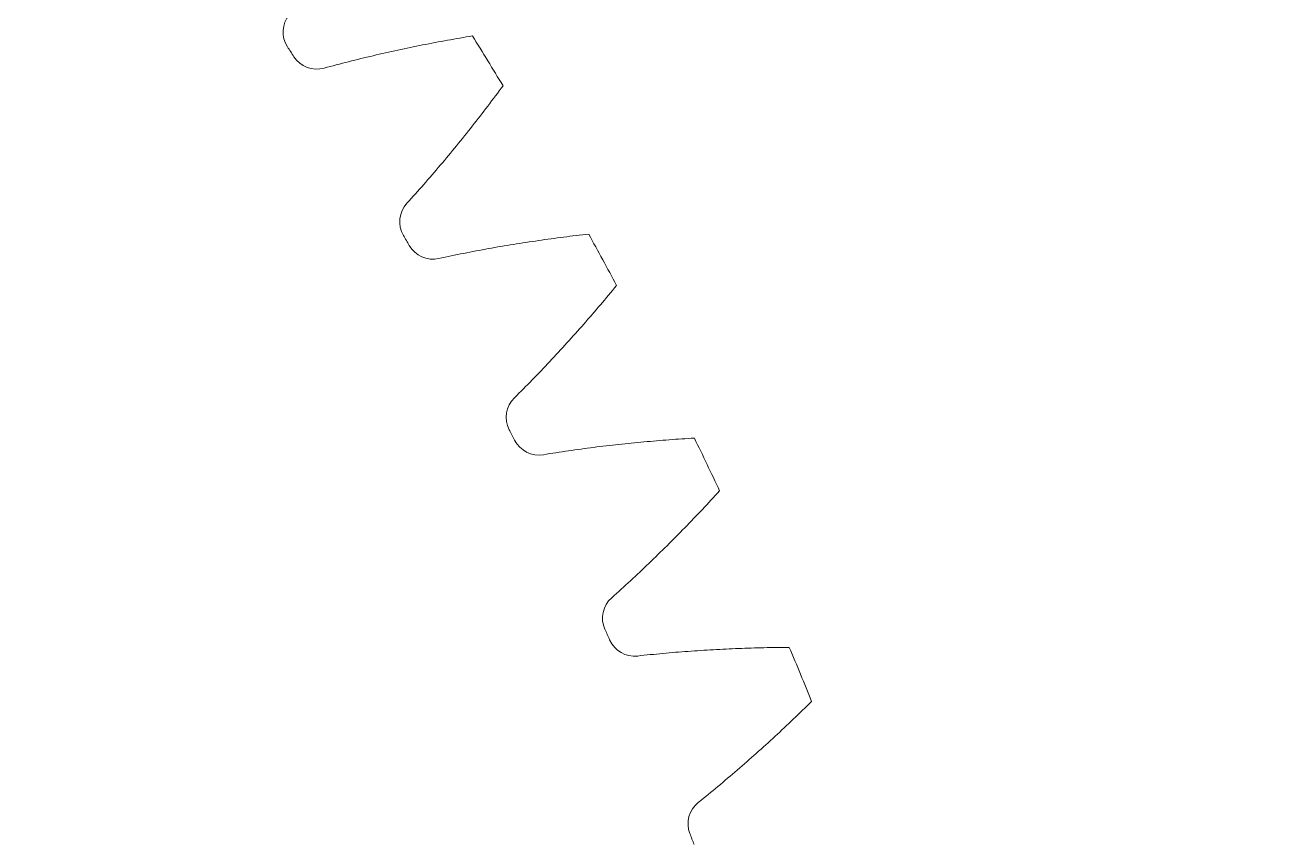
# Model space of a CAD drawing. Header units: millimetres. Extents: x -337 to 409, y -412 to 336.
# Drawn here: x -122.07 to -91.34, y 237.59 to 257.45 of the extents above; entities that cross this region are included whole.
import ezdxf

# ---------------------------------------------------------------- set-up
doc = ezdxf.new("R2010")
doc.units = ezdxf.units.MM
doc.header["$MEASUREMENT"] = 0
doc.layers.add('layer 1', color=7, linetype='Continuous')

msp = doc.modelspace()

# ---------------------------------------------------------------- linework, layer by layer
at = {"layer": 'layer 1', "color": 250, "lineweight": 20}
msp.add_ellipse((-201.8372, 200.81), major_axis=(0, 135.5), ratio=1, dxfattribs=at)
at = {"layer": 'layer 1', "lineweight": 9}
for points in [[(-115.6455, 257.7095), (-115.8296, 257.4853), (-115.8471, 257.1676), (-115.6888, 256.9245)], [(-110.4484, 255.979), (-110.6934, 256.3849), (-110.9411, 256.7892), (-111.1916, 257.1919)], [(-115.6115, 256.8057), (-115.6372, 256.8453), (-115.663, 256.8849), (-115.6888, 256.9245)], [(-115.5343, 256.6866), (-115.56, 256.7263), (-115.5857, 256.766), (-115.6115, 256.8057)], [(-115.5343, 256.6866), (-115.3766, 256.4431), (-115.0793, 256.3299), (-114.7996, 256.4069)], [(-112.7857, 253.1206), (-112.9813, 252.9064), (-113.0155, 252.59), (-112.87, 252.339)], [(-112.799, 252.2162), (-112.8227, 252.2571), (-112.8464, 252.2981), (-112.87, 252.339)], [(-107.6863, 251.1205), (-107.9097, 251.5387), (-108.136, 251.9554), (-108.365, 252.3706)], [(-112.7282, 252.0933), (-112.7518, 252.1343), (-112.7754, 252.1753), (-112.799, 252.2162)], [(-112.7282, 252.0933), (-112.5835, 251.8419), (-112.2925, 251.7133), (-112.0091, 251.7755)], [(-110.17, 248.3883), (-110.3766, 248.1846), (-110.4272, 247.8705), (-110.2952, 247.6122)], [(-110.2307, 247.4858), (-110.2521, 247.528), (-110.2736, 247.5701), (-110.2952, 247.6122)], [(-110.1664, 247.3594), (-110.1878, 247.4016), (-110.2092, 247.4437), (-110.2307, 247.4858)], [(-110.1664, 247.3594), (-110.035, 247.1008), (-109.7511, 246.9571), (-109.4649, 247.0044)], [(-105.1823, 246.124), (-105.3835, 246.5534), (-105.5877, 246.9813), (-105.7946, 247.4079)], [(-107.8056, 243.5256), (-108.0225, 243.333), (-108.0895, 243.022), (-107.9712, 242.7571)], [(-107.9134, 242.6276), (-107.9326, 242.6708), (-107.9519, 242.7139), (-107.9712, 242.7571)], [(-107.8558, 242.4979), (-107.875, 242.5412), (-107.8942, 242.5844), (-107.9134, 242.6276)], [(-107.8558, 242.4979), (-107.7382, 242.2328), (-107.4622, 242.0744), (-107.1739, 242.1067)], [(-102.9432, 241.0034), (-103.1217, 241.4427), (-103.3031, 241.8807), (-103.4875, 242.3176)], [(-105.6989, 238.5459), (-105.9256, 238.3648), (-106.0088, 238.0577), (-105.9045, 237.787)], [(-105.8535, 237.6547), (-105.8705, 237.6988), (-105.8875, 237.7429), (-105.9045, 237.787)], [(-105.8028, 237.5222), (-105.8197, 237.5664), (-105.8366, 237.6105), (-105.8535, 237.6547)]]:
    msp.add_open_spline(points, degree=3, dxfattribs=at)
for points in [[(-114.7996, 256.4069), (-114.7996, 256.4069), (-114.7254, 256.4273), (-114.7254, 256.4273), (-114.7254, 256.4273), (-114.7254, 256.4273), (-114.6511, 256.4474), (-114.6511, 256.4474), (-114.6511, 256.4474), (-114.6511, 256.4474), (-114.5768, 256.4674), (-114.5768, 256.4674), (-114.5768, 256.4674), (-114.5768, 256.4674), (-114.5024, 256.4872), (-114.5024, 256.4872), (-114.5024, 256.4872), (-114.5024, 256.4872), (-114.428, 256.5068), (-114.428, 256.5068), (-114.428, 256.5068), (-114.428, 256.5068), (-114.3535, 256.5262), (-114.3535, 256.5262), (-114.3535, 256.5262), (-114.3535, 256.5262), (-114.279, 256.5455), (-114.279, 256.5455), (-114.279, 256.5455), (-114.279, 256.5455), (-114.2044, 256.5646), (-114.2044, 256.5646), (-114.2044, 256.5646), (-114.2044, 256.5646), (-114.1298, 256.5835), (-114.1298, 256.5835), (-114.1298, 256.5835), (-114.1298, 256.5835), (-114.0552, 256.6022), (-114.0552, 256.6022), (-114.0552, 256.6022), (-114.0552, 256.6022), (-113.9805, 256.6207), (-113.9805, 256.6207), (-113.9805, 256.6207), (-113.9805, 256.6207), (-113.9058, 256.639), (-113.9058, 256.639), (-113.9058, 256.639), (-113.9058, 256.639), (-113.831, 256.6572), (-113.831, 256.6572), (-113.831, 256.6572), (-113.831, 256.6572), (-113.7561, 256.6752), (-113.7561, 256.6752), (-113.7561, 256.6752), (-113.7561, 256.6752), (-113.6813, 256.693), (-113.6813, 256.693), (-113.6813, 256.693), (-113.6813, 256.693), (-113.6064, 256.7107), (-113.6064, 256.7107), (-113.6064, 256.7107), (-113.6064, 256.7107), (-113.5314, 256.7282), (-113.5314, 256.7282), (-113.5314, 256.7282), (-113.5314, 256.7282), (-113.4564, 256.7455), (-113.4564, 256.7455), (-113.4564, 256.7455), (-113.4564, 256.7455), (-113.3814, 256.7627), (-113.3814, 256.7627), (-113.3814, 256.7627), (-113.3814, 256.7627), (-113.3064, 256.7796), (-113.3064, 256.7796), (-113.3064, 256.7796), (-113.3064, 256.7796), (-113.2313, 256.7965), (-113.2313, 256.7965), (-113.2313, 256.7965), (-113.2313, 256.7965), (-113.1561, 256.8131), (-113.1561, 256.8131), (-113.1561, 256.8131), (-113.1561, 256.8131), (-113.0809, 256.8296), (-113.0809, 256.8296), (-113.0809, 256.8296), (-113.0809, 256.8296), (-113.0057, 256.846), (-113.0057, 256.846), (-113.0057, 256.846), (-113.0057, 256.846), (-112.9305, 256.8622), (-112.9305, 256.8622), (-112.9305, 256.8622), (-112.9305, 256.8622), (-112.8552, 256.8782), (-112.8552, 256.8782), (-112.8552, 256.8782), (-112.8552, 256.8782), (-112.7799, 256.894), (-112.7799, 256.894), (-112.7799, 256.894), (-112.7799, 256.894), (-112.7046, 256.9097), (-112.7046, 256.9097), (-112.7046, 256.9097), (-112.7046, 256.9097), (-112.6292, 256.9253), (-112.6292, 256.9253), (-112.6292, 256.9253), (-112.6292, 256.9253), (-112.5538, 256.9407), (-112.5538, 256.9407), (-112.5538, 256.9407), (-112.5538, 256.9407), (-112.4784, 256.9559), (-112.4784, 256.9559), (-112.4784, 256.9559), (-112.4784, 256.9559), (-112.4029, 256.971), (-112.4029, 256.971), (-112.4029, 256.971), (-112.4029, 256.971), (-112.3274, 256.986), (-112.3274, 256.986), (-112.3274, 256.986), (-112.3274, 256.986), (-112.2519, 257.0007), (-112.2519, 257.0007), (-112.2519, 257.0007), (-112.2519, 257.0007), (-112.1763, 257.0154), (-112.1763, 257.0154), (-112.1763, 257.0154), (-112.1763, 257.0154), (-112.1007, 257.0299), (-112.1007, 257.0299), (-112.1007, 257.0299), (-112.1007, 257.0299), (-112.0251, 257.0442), (-112.0251, 257.0442), (-112.0251, 257.0442), (-112.0251, 257.0442), (-111.9495, 257.0584), (-111.9495, 257.0584), (-111.9495, 257.0584), (-111.9495, 257.0584), (-111.8738, 257.0724), (-111.8738, 257.0724), (-111.8738, 257.0724), (-111.8738, 257.0724), (-111.7981, 257.0863), (-111.7981, 257.0863), (-111.7981, 257.0863), (-111.7981, 257.0863), (-111.7224, 257.1), (-111.7224, 257.1), (-111.7224, 257.1), (-111.7224, 257.1), (-111.6466, 257.1136), (-111.6466, 257.1136), (-111.6466, 257.1136), (-111.6466, 257.1136), (-111.5709, 257.127), (-111.5709, 257.127), (-111.5709, 257.127), (-111.5709, 257.127), (-111.4951, 257.1403), (-111.4951, 257.1403), (-111.4951, 257.1403), (-111.4951, 257.1403), (-111.4192, 257.1534), (-111.4192, 257.1534), (-111.4192, 257.1534), (-111.4192, 257.1534), (-111.3434, 257.1664), (-111.3434, 257.1664), (-111.3434, 257.1664), (-111.3434, 257.1664), (-111.2675, 257.1792), (-111.2675, 257.1792), (-111.2675, 257.1792), (-111.2675, 257.1792), (-111.1916, 257.1919), (-111.1916, 257.1919)], [(-112.7857, 253.1206), (-112.7857, 253.1206), (-112.7339, 253.1775), (-112.7339, 253.1775), (-112.7339, 253.1775), (-112.7339, 253.1775), (-112.6822, 253.2345), (-112.6822, 253.2345), (-112.6822, 253.2345), (-112.6822, 253.2345), (-112.6307, 253.2917), (-112.6307, 253.2917), (-112.6307, 253.2917), (-112.6307, 253.2917), (-112.5793, 253.349), (-112.5793, 253.349), (-112.5793, 253.349), (-112.5793, 253.349), (-112.528, 253.4064), (-112.528, 253.4064), (-112.528, 253.4064), (-112.528, 253.4064), (-112.4769, 253.4639), (-112.4769, 253.4639), (-112.4769, 253.4639), (-112.4769, 253.4639), (-112.4259, 253.5215), (-112.4259, 253.5215), (-112.4259, 253.5215), (-112.4259, 253.5215), (-112.3751, 253.5793), (-112.3751, 253.5793), (-112.3751, 253.5793), (-112.3751, 253.5793), (-112.3244, 253.6372), (-112.3244, 253.6372), (-112.3244, 253.6372), (-112.3244, 253.6372), (-112.2738, 253.6952), (-112.2738, 253.6952), (-112.2738, 253.6952), (-112.2738, 253.6952), (-112.2234, 253.7534), (-112.2234, 253.7534), (-112.2234, 253.7534), (-112.2234, 253.7534), (-112.1731, 253.8116), (-112.1731, 253.8116), (-112.1731, 253.8116), (-112.1731, 253.8116), (-112.123, 253.87), (-112.123, 253.87), (-112.123, 253.87), (-112.123, 253.87), (-112.073, 253.9285), (-112.073, 253.9285), (-112.073, 253.9285), (-112.073, 253.9285), (-112.0231, 253.9871), (-112.0231, 253.9871), (-112.0231, 253.9871), (-112.0231, 253.9871), (-111.9734, 254.0459), (-111.9734, 254.0459), (-111.9734, 254.0459), (-111.9734, 254.0459), (-111.9237, 254.1047), (-111.9237, 254.1047), (-111.9237, 254.1047), (-111.9237, 254.1047), (-111.8743, 254.1636), (-111.8743, 254.1636), (-111.8743, 254.1636), (-111.8743, 254.1636), (-111.8249, 254.2227), (-111.8249, 254.2227), (-111.8249, 254.2227), (-111.8249, 254.2227), (-111.7757, 254.2819), (-111.7757, 254.2819), (-111.7757, 254.2819), (-111.7757, 254.2819), (-111.7266, 254.3412), (-111.7266, 254.3412), (-111.7266, 254.3412), (-111.7266, 254.3412), (-111.6777, 254.4005), (-111.6777, 254.4005), (-111.6777, 254.4005), (-111.6777, 254.4005), (-111.6288, 254.46), (-111.6288, 254.46), (-111.6288, 254.46), (-111.6288, 254.46), (-111.5801, 254.5196), (-111.5801, 254.5196), (-111.5801, 254.5196), (-111.5801, 254.5196), (-111.5316, 254.5793), (-111.5316, 254.5793), (-111.5316, 254.5793), (-111.5316, 254.5793), (-111.4831, 254.6391), (-111.4831, 254.6391), (-111.4831, 254.6391), (-111.4831, 254.6391), (-111.4348, 254.699), (-111.4348, 254.699), (-111.4348, 254.699), (-111.4348, 254.699), (-111.3866, 254.759), (-111.3866, 254.759), (-111.3866, 254.759), (-111.3866, 254.759), (-111.3385, 254.8191), (-111.3385, 254.8191), (-111.3385, 254.8191), (-111.3385, 254.8191), (-111.2906, 254.8793), (-111.2906, 254.8793), (-111.2906, 254.8793), (-111.2906, 254.8793), (-111.2428, 254.9396), (-111.2428, 254.9396), (-111.2428, 254.9396), (-111.2428, 254.9396), (-111.1951, 255), (-111.1951, 255), (-111.1951, 255), (-111.1951, 255), (-111.1475, 255.0605), (-111.1475, 255.0605), (-111.1475, 255.0605), (-111.1475, 255.0605), (-111.1, 255.121), (-111.1, 255.121), (-111.1, 255.121), (-111.1, 255.121), (-111.0527, 255.1817), (-111.0527, 255.1817), (-111.0527, 255.1817), (-111.0527, 255.1817), (-111.0054, 255.2425), (-111.0054, 255.2425), (-111.0054, 255.2425), (-111.0054, 255.2425), (-110.9583, 255.3033), (-110.9583, 255.3033), (-110.9583, 255.3033), (-110.9583, 255.3033), (-110.9114, 255.3643), (-110.9114, 255.3643), (-110.9114, 255.3643), (-110.9114, 255.3643), (-110.8645, 255.4254), (-110.8645, 255.4254), (-110.8645, 255.4254), (-110.8645, 255.4254), (-110.8178, 255.4865), (-110.8178, 255.4865), (-110.8178, 255.4865), (-110.8178, 255.4865), (-110.7712, 255.5477), (-110.7712, 255.5477), (-110.7712, 255.5477), (-110.7712, 255.5477), (-110.7247, 255.6091), (-110.7247, 255.6091), (-110.7247, 255.6091), (-110.7247, 255.6091), (-110.6783, 255.6705), (-110.6783, 255.6705), (-110.6783, 255.6705), (-110.6783, 255.6705), (-110.6321, 255.732), (-110.6321, 255.732), (-110.6321, 255.732), (-110.6321, 255.732), (-110.5859, 255.7936), (-110.5859, 255.7936), (-110.5859, 255.7936), (-110.5859, 255.7936), (-110.54, 255.8553), (-110.54, 255.8553), (-110.54, 255.8553), (-110.54, 255.8553), (-110.4941, 255.9171), (-110.4941, 255.9171), (-110.4941, 255.9171), (-110.4941, 255.9171), (-110.4484, 255.979), (-110.4484, 255.979)], [(-112.0091, 251.7755), (-112.0091, 251.7755), (-111.934, 251.7919), (-111.934, 251.7919), (-111.934, 251.7919), (-111.934, 251.7919), (-111.8587, 251.8082), (-111.8587, 251.8082), (-111.8587, 251.8082), (-111.8587, 251.8082), (-111.7835, 251.8242), (-111.7835, 251.8242), (-111.7835, 251.8242), (-111.7835, 251.8242), (-111.7082, 251.8401), (-111.7082, 251.8401), (-111.7082, 251.8401), (-111.7082, 251.8401), (-111.6328, 251.8558), (-111.6328, 251.8558), (-111.6328, 251.8558), (-111.6328, 251.8558), (-111.5574, 251.8713), (-111.5574, 251.8713), (-111.5574, 251.8713), (-111.5574, 251.8713), (-111.482, 251.8867), (-111.482, 251.8867), (-111.482, 251.8867), (-111.482, 251.8867), (-111.4066, 251.9018), (-111.4066, 251.9018), (-111.4066, 251.9018), (-111.4066, 251.9018), (-111.3311, 251.9168), (-111.3311, 251.9168), (-111.3311, 251.9168), (-111.3311, 251.9168), (-111.2556, 251.9315), (-111.2556, 251.9315), (-111.2556, 251.9315), (-111.2556, 251.9315), (-111.18, 251.9461), (-111.18, 251.9461), (-111.18, 251.9461), (-111.18, 251.9461), (-111.1044, 251.9605), (-111.1044, 251.9605), (-111.1044, 251.9605), (-111.1044, 251.9605), (-111.0288, 251.9748), (-111.0288, 251.9748), (-111.0288, 251.9748), (-111.0288, 251.9748), (-110.9531, 251.9888), (-110.9531, 251.9888), (-110.9531, 251.9888), (-110.9531, 251.9888), (-110.8774, 252.0027), (-110.8774, 252.0027), (-110.8774, 252.0027), (-110.8774, 252.0027), (-110.8017, 252.0164), (-110.8017, 252.0164), (-110.8017, 252.0164), (-110.8017, 252.0164), (-110.7259, 252.03), (-110.7259, 252.03), (-110.7259, 252.03), (-110.7259, 252.03), (-110.6501, 252.0434), (-110.6501, 252.0434), (-110.6501, 252.0434), (-110.6501, 252.0434), (-110.5743, 252.0566), (-110.5743, 252.0566), (-110.5743, 252.0566), (-110.5743, 252.0566), (-110.4985, 252.0696), (-110.4985, 252.0696), (-110.4985, 252.0696), (-110.4985, 252.0696), (-110.4226, 252.0825), (-110.4226, 252.0825), (-110.4226, 252.0825), (-110.4226, 252.0825), (-110.3467, 252.0952), (-110.3467, 252.0952), (-110.3467, 252.0952), (-110.3467, 252.0952), (-110.2707, 252.1077), (-110.2707, 252.1077), (-110.2707, 252.1077), (-110.2707, 252.1077), (-110.1948, 252.1201), (-110.1948, 252.1201), (-110.1948, 252.1201), (-110.1948, 252.1201), (-110.1188, 252.1323), (-110.1188, 252.1323), (-110.1188, 252.1323), (-110.1188, 252.1323), (-110.0428, 252.1444), (-110.0428, 252.1444), (-110.0428, 252.1444), (-110.0428, 252.1444), (-109.9668, 252.1563), (-109.9668, 252.1563), (-109.9668, 252.1563), (-109.9668, 252.1563), (-109.8907, 252.168), (-109.8907, 252.168), (-109.8907, 252.168), (-109.8907, 252.168), (-109.8146, 252.1796), (-109.8146, 252.1796), (-109.8146, 252.1796), (-109.8146, 252.1796), (-109.7385, 252.191), (-109.7385, 252.191), (-109.7385, 252.191), (-109.7385, 252.191), (-109.6624, 252.2023), (-109.6624, 252.2023), (-109.6624, 252.2023), (-109.6624, 252.2023), (-109.5862, 252.2134), (-109.5862, 252.2134), (-109.5862, 252.2134), (-109.5862, 252.2134), (-109.5101, 252.2244), (-109.5101, 252.2244), (-109.5101, 252.2244), (-109.5101, 252.2244), (-109.4339, 252.2352), (-109.4339, 252.2352), (-109.4339, 252.2352), (-109.4339, 252.2352), (-109.3576, 252.2459), (-109.3576, 252.2459), (-109.3576, 252.2459), (-109.3576, 252.2459), (-109.2814, 252.2564), (-109.2814, 252.2564), (-109.2814, 252.2564), (-109.2814, 252.2564), (-109.2051, 252.2667), (-109.2051, 252.2667), (-109.2051, 252.2667), (-109.2051, 252.2667), (-109.1289, 252.2769), (-109.1289, 252.2769), (-109.1289, 252.2769), (-109.1289, 252.2769), (-109.0526, 252.287), (-109.0526, 252.287), (-109.0526, 252.287), (-109.0526, 252.287), (-108.9762, 252.2969), (-108.9762, 252.2969), (-108.9762, 252.2969), (-108.9762, 252.2969), (-108.8999, 252.3066), (-108.8999, 252.3066), (-108.8999, 252.3066), (-108.8999, 252.3066), (-108.8235, 252.3162), (-108.8235, 252.3162), (-108.8235, 252.3162), (-108.8235, 252.3162), (-108.7472, 252.3257), (-108.7472, 252.3257), (-108.7472, 252.3257), (-108.7472, 252.3257), (-108.6708, 252.335), (-108.6708, 252.335), (-108.6708, 252.335), (-108.6708, 252.335), (-108.5944, 252.3441), (-108.5944, 252.3441), (-108.5944, 252.3441), (-108.5944, 252.3441), (-108.5179, 252.3531), (-108.5179, 252.3531), (-108.5179, 252.3531), (-108.5179, 252.3531), (-108.4415, 252.3619), (-108.4415, 252.3619), (-108.4415, 252.3619), (-108.4415, 252.3619), (-108.365, 252.3706), (-108.365, 252.3706)], [(-110.17, 248.3883), (-110.17, 248.3883), (-110.1153, 248.4424), (-110.1153, 248.4424), (-110.1153, 248.4424), (-110.1153, 248.4424), (-110.0607, 248.4967), (-110.0607, 248.4967), (-110.0607, 248.4967), (-110.0607, 248.4967), (-110.0063, 248.5511), (-110.0063, 248.5511), (-110.0063, 248.5511), (-110.0063, 248.5511), (-109.9519, 248.6056), (-109.9519, 248.6056), (-109.9519, 248.6056), (-109.9519, 248.6056), (-109.8977, 248.6602), (-109.8977, 248.6602), (-109.8977, 248.6602), (-109.8977, 248.6602), (-109.8437, 248.715), (-109.8437, 248.715), (-109.8437, 248.715), (-109.8437, 248.715), (-109.7897, 248.7699), (-109.7897, 248.7699), (-109.7897, 248.7699), (-109.7897, 248.7699), (-109.736, 248.8249), (-109.736, 248.8249), (-109.736, 248.8249), (-109.736, 248.8249), (-109.6823, 248.8801), (-109.6823, 248.8801), (-109.6823, 248.8801), (-109.6823, 248.8801), (-109.6288, 248.9354), (-109.6288, 248.9354), (-109.6288, 248.9354), (-109.6288, 248.9354), (-109.5754, 248.9908), (-109.5754, 248.9908), (-109.5754, 248.9908), (-109.5754, 248.9908), (-109.5221, 249.0463), (-109.5221, 249.0463), (-109.5221, 249.0463), (-109.5221, 249.0463), (-109.469, 249.102), (-109.469, 249.102), (-109.469, 249.102), (-109.469, 249.102), (-109.416, 249.1578), (-109.416, 249.1578), (-109.416, 249.1578), (-109.416, 249.1578), (-109.3631, 249.2137), (-109.3631, 249.2137), (-109.3631, 249.2137), (-109.3631, 249.2137), (-109.3104, 249.2698), (-109.3104, 249.2698), (-109.3104, 249.2698), (-109.3104, 249.2698), (-109.2577, 249.3259), (-109.2577, 249.3259), (-109.2577, 249.3259), (-109.2577, 249.3259), (-109.2052, 249.3822), (-109.2052, 249.3822), (-109.2052, 249.3822), (-109.2052, 249.3822), (-109.1529, 249.4386), (-109.1529, 249.4386), (-109.1529, 249.4386), (-109.1529, 249.4386), (-109.1006, 249.4951), (-109.1006, 249.4951), (-109.1006, 249.4951), (-109.1006, 249.4951), (-109.0485, 249.5518), (-109.0485, 249.5518), (-109.0485, 249.5518), (-109.0485, 249.5518), (-108.9965, 249.6085), (-108.9965, 249.6085), (-108.9965, 249.6085), (-108.9965, 249.6085), (-108.9446, 249.6653), (-108.9446, 249.6653), (-108.9446, 249.6653), (-108.9446, 249.6653), (-108.8929, 249.7223), (-108.8929, 249.7223), (-108.8929, 249.7223), (-108.8929, 249.7223), (-108.8413, 249.7794), (-108.8413, 249.7794), (-108.8413, 249.7794), (-108.8413, 249.7794), (-108.7898, 249.8366), (-108.7898, 249.8366), (-108.7898, 249.8366), (-108.7898, 249.8366), (-108.7384, 249.8938), (-108.7384, 249.8938), (-108.7384, 249.8938), (-108.7384, 249.8938), (-108.6871, 249.9512), (-108.6871, 249.9512), (-108.6871, 249.9512), (-108.6871, 249.9512), (-108.6359, 250.0087), (-108.6359, 250.0087), (-108.6359, 250.0087), (-108.6359, 250.0087), (-108.5849, 250.0663), (-108.5849, 250.0663), (-108.5849, 250.0663), (-108.5849, 250.0663), (-108.534, 250.124), (-108.534, 250.124), (-108.534, 250.124), (-108.534, 250.124), (-108.4832, 250.1819), (-108.4832, 250.1819), (-108.4832, 250.1819), (-108.4832, 250.1819), (-108.4325, 250.2398), (-108.4325, 250.2398), (-108.4325, 250.2398), (-108.4325, 250.2398), (-108.3819, 250.2978), (-108.3819, 250.2978), (-108.3819, 250.2978), (-108.3819, 250.2978), (-108.3315, 250.3559), (-108.3315, 250.3559), (-108.3315, 250.3559), (-108.3315, 250.3559), (-108.2811, 250.4141), (-108.2811, 250.4141), (-108.2811, 250.4141), (-108.2811, 250.4141), (-108.2309, 250.4724), (-108.2309, 250.4724), (-108.2309, 250.4724), (-108.2309, 250.4724), (-108.1808, 250.5308), (-108.1808, 250.5308), (-108.1808, 250.5308), (-108.1808, 250.5308), (-108.1308, 250.5894), (-108.1308, 250.5894), (-108.1308, 250.5894), (-108.1308, 250.5894), (-108.081, 250.648), (-108.081, 250.648), (-108.081, 250.648), (-108.081, 250.648), (-108.0312, 250.7067), (-108.0312, 250.7067), (-108.0312, 250.7067), (-108.0312, 250.7067), (-107.9816, 250.7655), (-107.9816, 250.7655), (-107.9816, 250.7655), (-107.9816, 250.7655), (-107.9321, 250.8244), (-107.9321, 250.8244), (-107.9321, 250.8244), (-107.9321, 250.8244), (-107.8827, 250.8834), (-107.8827, 250.8834), (-107.8827, 250.8834), (-107.8827, 250.8834), (-107.8334, 250.9425), (-107.8334, 250.9425), (-107.8334, 250.9425), (-107.8334, 250.9425), (-107.7842, 251.0018), (-107.7842, 251.0018), (-107.7842, 251.0018), (-107.7842, 251.0018), (-107.7352, 251.0611), (-107.7352, 251.0611), (-107.7352, 251.0611), (-107.7352, 251.0611), (-107.6863, 251.1205), (-107.6863, 251.1205)], [(-109.4649, 247.0044), (-109.4649, 247.0044), (-109.389, 247.0169), (-109.389, 247.0169), (-109.389, 247.0169), (-109.389, 247.0169), (-109.313, 247.0292), (-109.313, 247.0292), (-109.313, 247.0292), (-109.313, 247.0292), (-109.237, 247.0413), (-109.237, 247.0413), (-109.237, 247.0413), (-109.237, 247.0413), (-109.161, 247.0532), (-109.161, 247.0532), (-109.161, 247.0532), (-109.161, 247.0532), (-109.0849, 247.0649), (-109.0849, 247.0649), (-109.0849, 247.0649), (-109.0849, 247.0649), (-109.0088, 247.0765), (-109.0088, 247.0765), (-109.0088, 247.0765), (-109.0088, 247.0765), (-108.9327, 247.0878), (-108.9327, 247.0878), (-108.9327, 247.0878), (-108.9327, 247.0878), (-108.8566, 247.099), (-108.8566, 247.099), (-108.8566, 247.099), (-108.8566, 247.099), (-108.7804, 247.11), (-108.7804, 247.11), (-108.7804, 247.11), (-108.7804, 247.11), (-108.7042, 247.1208), (-108.7042, 247.1208), (-108.7042, 247.1208), (-108.7042, 247.1208), (-108.628, 247.1314), (-108.628, 247.1314), (-108.628, 247.1314), (-108.628, 247.1314), (-108.5517, 247.1419), (-108.5517, 247.1419), (-108.5517, 247.1419), (-108.5517, 247.1419), (-108.4755, 247.1521), (-108.4755, 247.1521), (-108.4755, 247.1521), (-108.4755, 247.1521), (-108.3992, 247.1622), (-108.3992, 247.1622), (-108.3992, 247.1622), (-108.3992, 247.1622), (-108.3228, 247.1721), (-108.3228, 247.1721), (-108.3228, 247.1721), (-108.3228, 247.1721), (-108.2465, 247.1818), (-108.2465, 247.1818), (-108.2465, 247.1818), (-108.2465, 247.1818), (-108.1701, 247.1914), (-108.1701, 247.1914), (-108.1701, 247.1914), (-108.1701, 247.1914), (-108.0937, 247.2008), (-108.0937, 247.2008), (-108.0937, 247.2008), (-108.0937, 247.2008), (-108.0173, 247.21), (-108.0173, 247.21), (-108.0173, 247.21), (-108.0173, 247.21), (-107.9409, 247.219), (-107.9409, 247.219), (-107.9409, 247.219), (-107.9409, 247.219), (-107.8645, 247.2279), (-107.8645, 247.2279), (-107.8645, 247.2279), (-107.8645, 247.2279), (-107.788, 247.2366), (-107.788, 247.2366), (-107.788, 247.2366), (-107.788, 247.2366), (-107.7115, 247.2452), (-107.7115, 247.2452), (-107.7115, 247.2452), (-107.7115, 247.2452), (-107.635, 247.2536), (-107.635, 247.2536), (-107.635, 247.2536), (-107.635, 247.2536), (-107.5585, 247.2618), (-107.5585, 247.2618), (-107.5585, 247.2618), (-107.5585, 247.2618), (-107.482, 247.2699), (-107.482, 247.2699), (-107.482, 247.2699), (-107.482, 247.2699), (-107.4054, 247.2778), (-107.4054, 247.2778), (-107.4054, 247.2778), (-107.4054, 247.2778), (-107.3288, 247.2855), (-107.3288, 247.2855), (-107.3288, 247.2855), (-107.3288, 247.2855), (-107.2523, 247.2931), (-107.2523, 247.2931), (-107.2523, 247.2931), (-107.2523, 247.2931), (-107.1757, 247.3005), (-107.1757, 247.3005), (-107.1757, 247.3005), (-107.1757, 247.3005), (-107.099, 247.3078), (-107.099, 247.3078), (-107.099, 247.3078), (-107.099, 247.3078), (-107.0224, 247.3149), (-107.0224, 247.3149), (-107.0224, 247.3149), (-107.0224, 247.3149), (-106.9458, 247.3219), (-106.9458, 247.3219), (-106.9458, 247.3219), (-106.9458, 247.3219), (-106.8691, 247.3287), (-106.8691, 247.3287), (-106.8691, 247.3287), (-106.8691, 247.3287), (-106.7924, 247.3354), (-106.7924, 247.3354), (-106.7924, 247.3354), (-106.7924, 247.3354), (-106.7158, 247.3419), (-106.7158, 247.3419), (-106.7158, 247.3419), (-106.7158, 247.3419), (-106.6391, 247.3482), (-106.6391, 247.3482), (-106.6391, 247.3482), (-106.6391, 247.3482), (-106.5623, 247.3544), (-106.5623, 247.3544), (-106.5623, 247.3544), (-106.5623, 247.3544), (-106.4856, 247.3605), (-106.4856, 247.3605), (-106.4856, 247.3605), (-106.4856, 247.3605), (-106.4089, 247.3664), (-106.4089, 247.3664), (-106.4089, 247.3664), (-106.4089, 247.3664), (-106.3321, 247.3721), (-106.3321, 247.3721), (-106.3321, 247.3721), (-106.3321, 247.3721), (-106.2554, 247.3777), (-106.2554, 247.3777), (-106.2554, 247.3777), (-106.2554, 247.3777), (-106.1786, 247.3831), (-106.1786, 247.3831), (-106.1786, 247.3831), (-106.1786, 247.3831), (-106.1018, 247.3884), (-106.1018, 247.3884), (-106.1018, 247.3884), (-106.1018, 247.3884), (-106.0251, 247.3935), (-106.0251, 247.3935), (-106.0251, 247.3935), (-106.0251, 247.3935), (-105.9483, 247.3985), (-105.9483, 247.3985), (-105.9483, 247.3985), (-105.9483, 247.3985), (-105.8715, 247.4033), (-105.8715, 247.4033), (-105.8715, 247.4033), (-105.8715, 247.4033), (-105.7946, 247.4079), (-105.7946, 247.4079)], [(-107.8056, 243.5256), (-107.8056, 243.5256), (-107.7481, 243.5768), (-107.7481, 243.5768), (-107.7481, 243.5768), (-107.7481, 243.5768), (-107.6908, 243.6281), (-107.6908, 243.6281), (-107.6908, 243.6281), (-107.6908, 243.6281), (-107.6335, 243.6796), (-107.6335, 243.6796), (-107.6335, 243.6796), (-107.6335, 243.6796), (-107.5764, 243.7312), (-107.5764, 243.7312), (-107.5764, 243.7312), (-107.5764, 243.7312), (-107.5195, 243.7829), (-107.5195, 243.7829), (-107.5195, 243.7829), (-107.5195, 243.7829), (-107.4626, 243.8347), (-107.4626, 243.8347), (-107.4626, 243.8347), (-107.4626, 243.8347), (-107.4059, 243.8868), (-107.4059, 243.8868), (-107.4059, 243.8868), (-107.4059, 243.8868), (-107.3493, 243.9389), (-107.3493, 243.9389), (-107.3493, 243.9389), (-107.3493, 243.9389), (-107.2928, 243.9912), (-107.2928, 243.9912), (-107.2928, 243.9912), (-107.2928, 243.9912), (-107.2364, 244.0436), (-107.2364, 244.0436), (-107.2364, 244.0436), (-107.2364, 244.0436), (-107.1802, 244.0961), (-107.1802, 244.0961), (-107.1802, 244.0961), (-107.1802, 244.0961), (-107.1241, 244.1488), (-107.1241, 244.1488), (-107.1241, 244.1488), (-107.1241, 244.1488), (-107.0682, 244.2017), (-107.0682, 244.2017), (-107.0682, 244.2017), (-107.0682, 244.2017), (-107.0123, 244.2546), (-107.0123, 244.2546), (-107.0123, 244.2546), (-107.0123, 244.2546), (-106.9566, 244.3077), (-106.9566, 244.3077), (-106.9566, 244.3077), (-106.9566, 244.3077), (-106.901, 244.3609), (-106.901, 244.3609), (-106.901, 244.3609), (-106.901, 244.3609), (-106.8455, 244.4142), (-106.8455, 244.4142), (-106.8455, 244.4142), (-106.8455, 244.4142), (-106.7901, 244.4677), (-106.7901, 244.4677), (-106.7901, 244.4677), (-106.7901, 244.4677), (-106.7349, 244.5213), (-106.7349, 244.5213), (-106.7349, 244.5213), (-106.7349, 244.5213), (-106.6797, 244.575), (-106.6797, 244.575), (-106.6797, 244.575), (-106.6797, 244.575), (-106.6247, 244.6288), (-106.6247, 244.6288), (-106.6247, 244.6288), (-106.6247, 244.6288), (-106.5698, 244.6827), (-106.5698, 244.6827), (-106.5698, 244.6827), (-106.5698, 244.6827), (-106.5151, 244.7368), (-106.5151, 244.7368), (-106.5151, 244.7368), (-106.5151, 244.7368), (-106.4604, 244.7909), (-106.4604, 244.7909), (-106.4604, 244.7909), (-106.4604, 244.7909), (-106.4059, 244.8452), (-106.4059, 244.8452), (-106.4059, 244.8452), (-106.4059, 244.8452), (-106.3514, 244.8996), (-106.3514, 244.8996), (-106.3514, 244.8996), (-106.3514, 244.8996), (-106.2971, 244.9542), (-106.2971, 244.9542), (-106.2971, 244.9542), (-106.2971, 244.9542), (-106.2429, 245.0088), (-106.2429, 245.0088), (-106.2429, 245.0088), (-106.2429, 245.0088), (-106.1888, 245.0635), (-106.1888, 245.0635), (-106.1888, 245.0635), (-106.1888, 245.0635), (-106.1348, 245.1184), (-106.1348, 245.1184), (-106.1348, 245.1184), (-106.1348, 245.1184), (-106.081, 245.1733), (-106.081, 245.1733), (-106.081, 245.1733), (-106.081, 245.1733), (-106.0272, 245.2284), (-106.0272, 245.2284), (-106.0272, 245.2284), (-106.0272, 245.2284), (-105.9736, 245.2836), (-105.9736, 245.2836), (-105.9736, 245.2836), (-105.9736, 245.2836), (-105.92, 245.3389), (-105.92, 245.3389), (-105.92, 245.3389), (-105.92, 245.3389), (-105.8666, 245.3943), (-105.8666, 245.3943), (-105.8666, 245.3943), (-105.8666, 245.3943), (-105.8133, 245.4498), (-105.8133, 245.4498), (-105.8133, 245.4498), (-105.8133, 245.4498), (-105.7601, 245.5054), (-105.7601, 245.5054), (-105.7601, 245.5054), (-105.7601, 245.5054), (-105.707, 245.5611), (-105.707, 245.5611), (-105.707, 245.5611), (-105.707, 245.5611), (-105.654, 245.6169), (-105.654, 245.6169), (-105.654, 245.6169), (-105.654, 245.6169), (-105.6011, 245.6728), (-105.6011, 245.6728), (-105.6011, 245.6728), (-105.6011, 245.6728), (-105.5484, 245.7289), (-105.5484, 245.7289), (-105.5484, 245.7289), (-105.5484, 245.7289), (-105.4957, 245.785), (-105.4957, 245.785), (-105.4957, 245.785), (-105.4957, 245.785), (-105.4432, 245.8413), (-105.4432, 245.8413), (-105.4432, 245.8413), (-105.4432, 245.8413), (-105.3908, 245.8976), (-105.3908, 245.8976), (-105.3908, 245.8976), (-105.3908, 245.8976), (-105.3385, 245.9541), (-105.3385, 245.9541), (-105.3385, 245.9541), (-105.3385, 245.9541), (-105.2863, 246.0106), (-105.2863, 246.0106), (-105.2863, 246.0106), (-105.2863, 246.0106), (-105.2342, 246.0673), (-105.2342, 246.0673), (-105.2342, 246.0673), (-105.2342, 246.0673), (-105.1823, 246.124), (-105.1823, 246.124)], [(-107.1739, 242.1067), (-107.1739, 242.1067), (-107.0974, 242.1152), (-107.0974, 242.1152), (-107.0974, 242.1152), (-107.0974, 242.1152), (-107.0209, 242.1235), (-107.0209, 242.1235), (-107.0209, 242.1235), (-107.0209, 242.1235), (-106.9443, 242.1316), (-106.9443, 242.1316), (-106.9443, 242.1316), (-106.9443, 242.1316), (-106.8678, 242.1395), (-106.8678, 242.1395), (-106.8678, 242.1395), (-106.8678, 242.1395), (-106.7912, 242.1473), (-106.7912, 242.1473), (-106.7912, 242.1473), (-106.7912, 242.1473), (-106.7146, 242.1548), (-106.7146, 242.1548), (-106.7146, 242.1548), (-106.7146, 242.1548), (-106.638, 242.1622), (-106.638, 242.1622), (-106.638, 242.1622), (-106.638, 242.1622), (-106.5614, 242.1693), (-106.5614, 242.1693), (-106.5614, 242.1693), (-106.5614, 242.1693), (-106.4848, 242.1763), (-106.4848, 242.1763), (-106.4848, 242.1763), (-106.4848, 242.1763), (-106.4081, 242.1831), (-106.4081, 242.1831), (-106.4081, 242.1831), (-106.4081, 242.1831), (-106.3314, 242.1897), (-106.3314, 242.1897), (-106.3314, 242.1897), (-106.3314, 242.1897), (-106.2547, 242.1962), (-106.2547, 242.1962), (-106.2547, 242.1962), (-106.2547, 242.1962), (-106.178, 242.2024), (-106.178, 242.2024), (-106.178, 242.2024), (-106.178, 242.2024), (-106.1013, 242.2085), (-106.1013, 242.2085), (-106.1013, 242.2085), (-106.1013, 242.2085), (-106.0246, 242.2144), (-106.0246, 242.2144), (-106.0246, 242.2144), (-106.0246, 242.2144), (-105.9478, 242.2201), (-105.9478, 242.2201), (-105.9478, 242.2201), (-105.9478, 242.2201), (-105.8711, 242.2257), (-105.8711, 242.2257), (-105.8711, 242.2257), (-105.8711, 242.2257), (-105.7943, 242.231), (-105.7943, 242.231), (-105.7943, 242.231), (-105.7943, 242.231), (-105.7175, 242.2362), (-105.7175, 242.2362), (-105.7175, 242.2362), (-105.7175, 242.2362), (-105.6407, 242.2413), (-105.6407, 242.2413), (-105.6407, 242.2413), (-105.6407, 242.2413), (-105.5639, 242.2461), (-105.5639, 242.2461), (-105.5639, 242.2461), (-105.5639, 242.2461), (-105.4871, 242.2509), (-105.4871, 242.2509), (-105.4871, 242.2509), (-105.4871, 242.2509), (-105.4103, 242.2554), (-105.4103, 242.2554), (-105.4103, 242.2554), (-105.4103, 242.2554), (-105.3334, 242.2598), (-105.3334, 242.2598), (-105.3334, 242.2598), (-105.3334, 242.2598), (-105.2566, 242.264), (-105.2566, 242.264), (-105.2566, 242.264), (-105.2566, 242.264), (-105.1797, 242.268), (-105.1797, 242.268), (-105.1797, 242.268), (-105.1797, 242.268), (-105.1029, 242.2719), (-105.1029, 242.2719), (-105.1029, 242.2719), (-105.1029, 242.2719), (-105.026, 242.2756), (-105.026, 242.2756), (-105.026, 242.2756), (-105.026, 242.2756), (-104.9491, 242.2792), (-104.9491, 242.2792), (-104.9491, 242.2792), (-104.9491, 242.2792), (-104.8723, 242.2826), (-104.8723, 242.2826), (-104.8723, 242.2826), (-104.8723, 242.2826), (-104.7954, 242.2859), (-104.7954, 242.2859), (-104.7954, 242.2859), (-104.7954, 242.2859), (-104.7185, 242.289), (-104.7185, 242.289), (-104.7185, 242.289), (-104.7185, 242.289), (-104.6416, 242.2919), (-104.6416, 242.2919), (-104.6416, 242.2919), (-104.6416, 242.2919), (-104.5647, 242.2947), (-104.5647, 242.2947), (-104.5647, 242.2947), (-104.5647, 242.2947), (-104.4877, 242.2973), (-104.4877, 242.2973), (-104.4877, 242.2973), (-104.4877, 242.2973), (-104.4108, 242.2998), (-104.4108, 242.2998), (-104.4108, 242.2998), (-104.4108, 242.2998), (-104.3339, 242.3021), (-104.3339, 242.3021), (-104.3339, 242.3021), (-104.3339, 242.3021), (-104.257, 242.3043), (-104.257, 242.3043), (-104.257, 242.3043), (-104.257, 242.3043), (-104.18, 242.3063), (-104.18, 242.3063), (-104.18, 242.3063), (-104.18, 242.3063), (-104.1031, 242.3082), (-104.1031, 242.3082), (-104.1031, 242.3082), (-104.1031, 242.3082), (-104.0262, 242.3099), (-104.0262, 242.3099), (-104.0262, 242.3099), (-104.0262, 242.3099), (-103.9492, 242.3115), (-103.9492, 242.3115), (-103.9492, 242.3115), (-103.9492, 242.3115), (-103.8723, 242.3129), (-103.8723, 242.3129), (-103.8723, 242.3129), (-103.8723, 242.3129), (-103.7953, 242.3141), (-103.7953, 242.3141), (-103.7953, 242.3141), (-103.7953, 242.3141), (-103.7184, 242.3152), (-103.7184, 242.3152), (-103.7184, 242.3152), (-103.7184, 242.3152), (-103.6414, 242.3162), (-103.6414, 242.3162), (-103.6414, 242.3162), (-103.6414, 242.3162), (-103.5645, 242.317), (-103.5645, 242.317), (-103.5645, 242.317), (-103.5645, 242.317), (-103.4875, 242.3176), (-103.4875, 242.3176)], [(-105.6989, 238.5459), (-105.6989, 238.5459), (-105.6388, 238.594), (-105.6388, 238.594), (-105.6388, 238.594), (-105.6388, 238.594), (-105.5789, 238.6422), (-105.5789, 238.6422), (-105.5789, 238.6422), (-105.5789, 238.6422), (-105.519, 238.6906), (-105.519, 238.6906), (-105.519, 238.6906), (-105.519, 238.6906), (-105.4593, 238.7391), (-105.4593, 238.7391), (-105.4593, 238.7391), (-105.4593, 238.7391), (-105.3997, 238.7878), (-105.3997, 238.7878), (-105.3997, 238.7878), (-105.3997, 238.7878), (-105.3402, 238.8366), (-105.3402, 238.8366), (-105.3402, 238.8366), (-105.3402, 238.8366), (-105.2808, 238.8856), (-105.2808, 238.8856), (-105.2808, 238.8856), (-105.2808, 238.8856), (-105.2216, 238.9347), (-105.2216, 238.9347), (-105.2216, 238.9347), (-105.2216, 238.9347), (-105.1624, 238.9839), (-105.1624, 238.9839), (-105.1624, 238.9839), (-105.1624, 238.9839), (-105.1034, 239.0333), (-105.1034, 239.0333), (-105.1034, 239.0333), (-105.1034, 239.0333), (-105.0445, 239.0829), (-105.0445, 239.0829), (-105.0445, 239.0829), (-105.0445, 239.0829), (-104.9857, 239.1325), (-104.9857, 239.1325), (-104.9857, 239.1325), (-104.9857, 239.1325), (-104.9271, 239.1824), (-104.9271, 239.1824), (-104.9271, 239.1824), (-104.9271, 239.1824), (-104.8685, 239.2323), (-104.8685, 239.2323), (-104.8685, 239.2323), (-104.8685, 239.2323), (-104.8101, 239.2824), (-104.8101, 239.2824), (-104.8101, 239.2824), (-104.8101, 239.2824), (-104.7518, 239.3326), (-104.7518, 239.3326), (-104.7518, 239.3326), (-104.7518, 239.3326), (-104.6936, 239.383), (-104.6936, 239.383), (-104.6936, 239.383), (-104.6936, 239.383), (-104.6355, 239.4335), (-104.6355, 239.4335), (-104.6355, 239.4335), (-104.6355, 239.4335), (-104.5775, 239.4841), (-104.5775, 239.4841), (-104.5775, 239.4841), (-104.5775, 239.4841), (-104.5197, 239.5348), (-104.5197, 239.5348), (-104.5197, 239.5348), (-104.5197, 239.5348), (-104.4619, 239.5857), (-104.4619, 239.5857), (-104.4619, 239.5857), (-104.4619, 239.5857), (-104.4043, 239.6367), (-104.4043, 239.6367), (-104.4043, 239.6367), (-104.4043, 239.6367), (-104.3467, 239.6878), (-104.3467, 239.6878), (-104.3467, 239.6878), (-104.3467, 239.6878), (-104.2893, 239.739), (-104.2893, 239.739), (-104.2893, 239.739), (-104.2893, 239.739), (-104.232, 239.7904), (-104.232, 239.7904), (-104.232, 239.7904), (-104.232, 239.7904), (-104.1748, 239.8419), (-104.1748, 239.8419), (-104.1748, 239.8419), (-104.1748, 239.8419), (-104.1177, 239.8935), (-104.1177, 239.8935), (-104.1177, 239.8935), (-104.1177, 239.8935), (-104.0607, 239.9452), (-104.0607, 239.9452), (-104.0607, 239.9452), (-104.0607, 239.9452), (-104.0038, 239.997), (-104.0038, 239.997), (-104.0038, 239.997), (-104.0038, 239.997), (-103.9471, 240.049), (-103.9471, 240.049), (-103.9471, 240.049), (-103.9471, 240.049), (-103.8904, 240.101), (-103.8904, 240.101), (-103.8904, 240.101), (-103.8904, 240.101), (-103.8338, 240.1532), (-103.8338, 240.1532), (-103.8338, 240.1532), (-103.8338, 240.1532), (-103.7774, 240.2055), (-103.7774, 240.2055), (-103.7774, 240.2055), (-103.7774, 240.2055), (-103.721, 240.2579), (-103.721, 240.2579), (-103.721, 240.2579), (-103.721, 240.2579), (-103.6648, 240.3105), (-103.6648, 240.3105), (-103.6648, 240.3105), (-103.6648, 240.3105), (-103.6086, 240.3631), (-103.6086, 240.3631), (-103.6086, 240.3631), (-103.6086, 240.3631), (-103.5526, 240.4158), (-103.5526, 240.4158), (-103.5526, 240.4158), (-103.5526, 240.4158), (-103.4966, 240.4687), (-103.4966, 240.4687), (-103.4966, 240.4687), (-103.4966, 240.4687), (-103.4408, 240.5217), (-103.4408, 240.5217), (-103.4408, 240.5217), (-103.4408, 240.5217), (-103.3851, 240.5747), (-103.3851, 240.5747), (-103.3851, 240.5747), (-103.3851, 240.5747), (-103.3295, 240.6279), (-103.3295, 240.6279), (-103.3295, 240.6279), (-103.3295, 240.6279), (-103.2739, 240.6812), (-103.2739, 240.6812), (-103.2739, 240.6812), (-103.2739, 240.6812), (-103.2185, 240.7347), (-103.2185, 240.7347), (-103.2185, 240.7347), (-103.2185, 240.7347), (-103.1632, 240.7882), (-103.1632, 240.7882), (-103.1632, 240.7882), (-103.1632, 240.7882), (-103.1081, 240.8418), (-103.1081, 240.8418), (-103.1081, 240.8418), (-103.1081, 240.8418), (-103.053, 240.8956), (-103.053, 240.8956), (-103.053, 240.8956), (-103.053, 240.8956), (-102.998, 240.9494), (-102.998, 240.9494), (-102.998, 240.9494), (-102.998, 240.9494), (-102.9432, 241.0034), (-102.9432, 241.0034)]]:
    msp.add_open_spline(points, degree=3, knots=[0, 0, 0, 0, 0.0208333, 0.0208333, 0.0208333, 0.0208333, 0.0416667, 0.0416667, 0.0416667, 0.0416667, 0.0625, 0.0625, 0.0625, 0.0625, 0.0833333, 0.0833333, 0.0833333, 0.0833333, 0.1041667, 0.1041667, 0.1041667, 0.1041667, 0.125, 0.125, 0.125, 0.125, 0.1458333, 0.1458333, 0.1458333, 0.1458333, 0.1666667, 0.1666667, 0.1666667, 0.1666667, 0.1875, 0.1875, 0.1875, 0.1875, 0.2083333, 0.2083333, 0.2083333, 0.2083333, 0.2291667, 0.2291667, 0.2291667, 0.2291667, 0.25, 0.25, 0.25, 0.25, 0.2708333, 0.2708333, 0.2708333, 0.2708333, 0.2916667, 0.2916667, 0.2916667, 0.2916667, 0.3125, 0.3125, 0.3125, 0.3125, 0.3333333, 0.3333333, 0.3333333, 0.3333333, 0.3541667, 0.3541667, 0.3541667, 0.3541667, 0.375, 0.375, 0.375, 0.375, 0.3958333, 0.3958333, 0.3958333, 0.3958333, 0.4166667, 0.4166667, 0.4166667, 0.4166667, 0.4375, 0.4375, 0.4375, 0.4375, 0.4583333, 0.4583333, 0.4583333, 0.4583333, 0.4791667, 0.4791667, 0.4791667, 0.4791667, 0.5, 0.5, 0.5, 0.5, 0.5208333, 0.5208333, 0.5208333, 0.5208333, 0.5416667, 0.5416667, 0.5416667, 0.5416667, 0.5625, 0.5625, 0.5625, 0.5625, 0.5833333, 0.5833333, 0.5833333, 0.5833333, 0.6041667, 0.6041667, 0.6041667, 0.6041667, 0.625, 0.625, 0.625, 0.625, 0.6458333, 0.6458333, 0.6458333, 0.6458333, 0.6666667, 0.6666667, 0.6666667, 0.6666667, 0.6875, 0.6875, 0.6875, 0.6875, 0.7083333, 0.7083333, 0.7083333, 0.7083333, 0.7291667, 0.7291667, 0.7291667, 0.7291667, 0.75, 0.75, 0.75, 0.75, 0.7708333, 0.7708333, 0.7708333, 0.7708333, 0.7916667, 0.7916667, 0.7916667, 0.7916667, 0.8125, 0.8125, 0.8125, 0.8125, 0.8333333, 0.8333333, 0.8333333, 0.8333333, 0.8541667, 0.8541667, 0.8541667, 0.8541667, 0.875, 0.875, 0.875, 0.875, 0.8958333, 0.8958333, 0.8958333, 0.8958333, 0.9166667, 0.9166667, 0.9166667, 0.9166667, 0.9375, 0.9375, 0.9375, 0.9375, 0.9583333, 0.9583333, 0.9583333, 0.9583333, 0.9791667, 0.9791667, 0.9791667, 0.9791667, 1, 1, 1, 1], dxfattribs=at)

doc.saveas('drawing.dxf')
